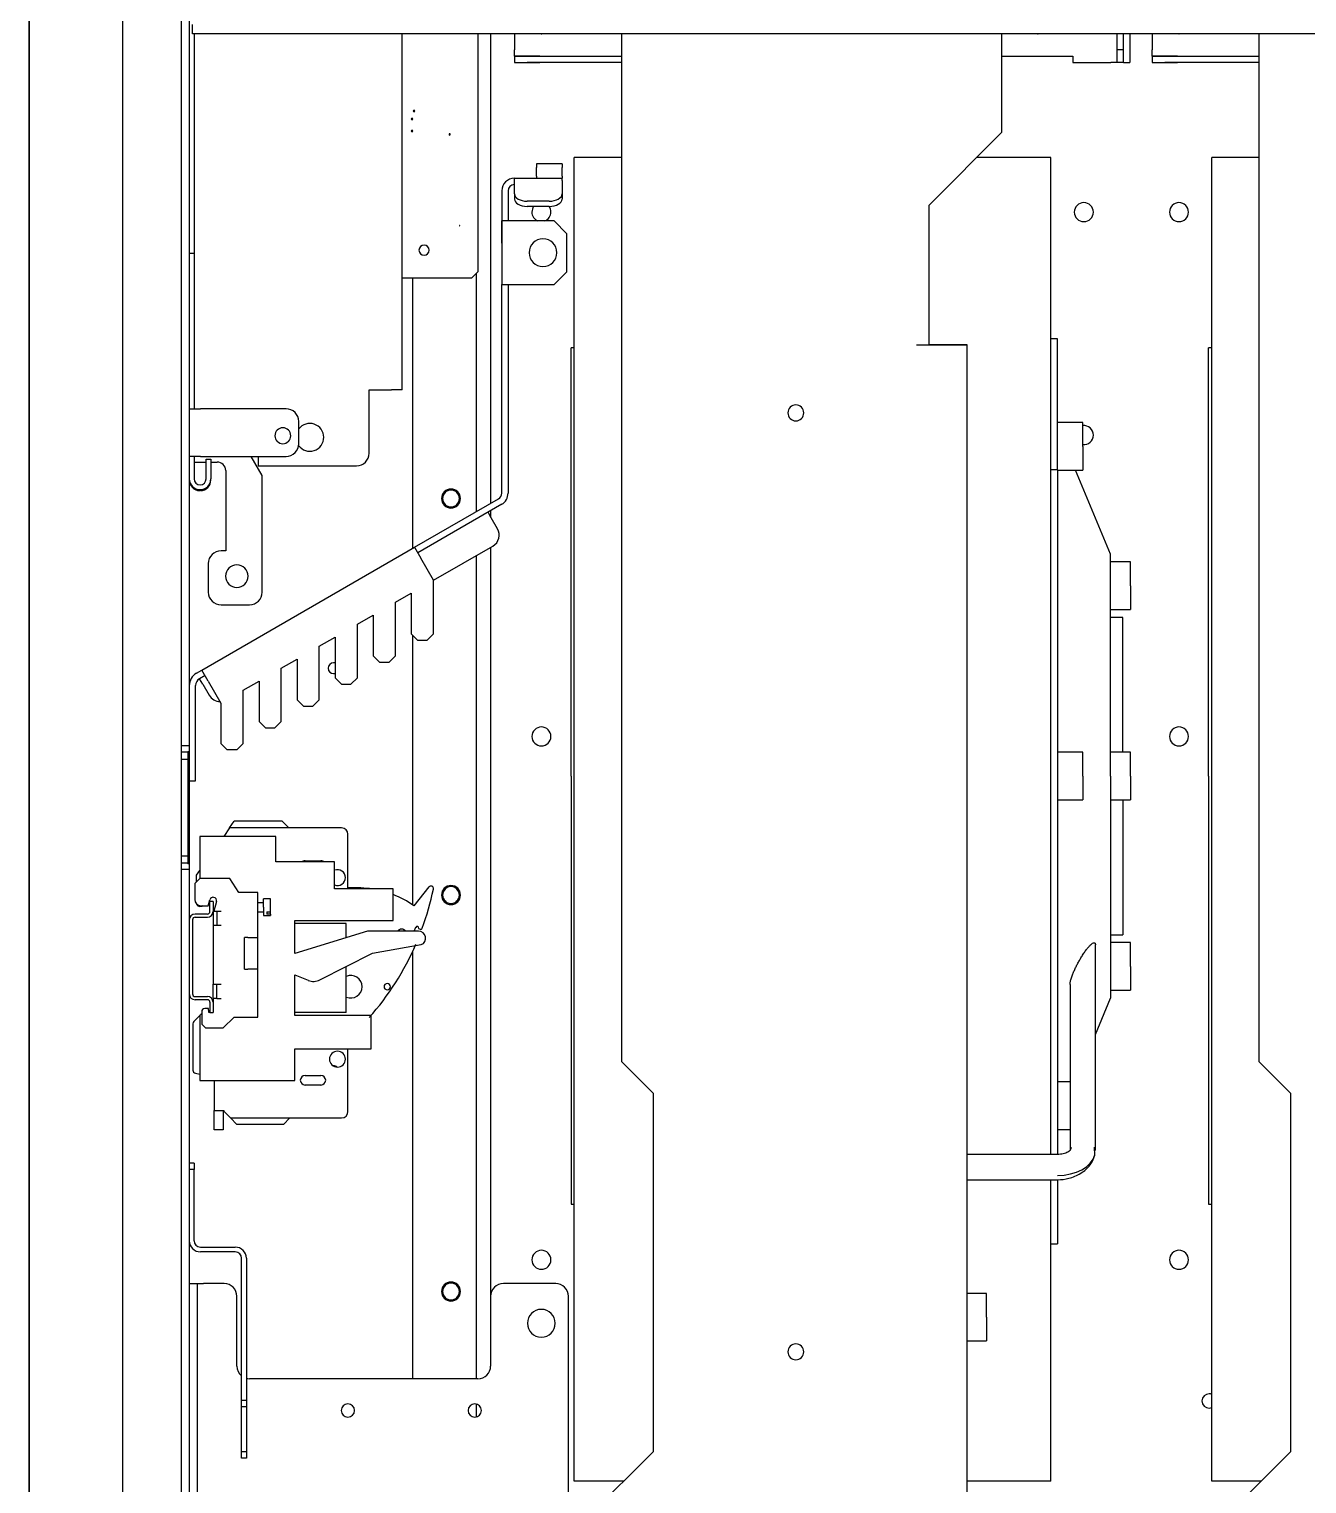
# Model space of a CAD drawing. Header units: inches. Extents: x 0 to 420, y 0 to 297.
# Drawn here: x 203.14 to 235.37, y 114.08 to 150.77 of the extents above; entities that cross this region are included whole.
import ezdxf

# ---------------------------------------------------------------- set-up
doc = ezdxf.new("R2010")
doc.units = ezdxf.units.IN
doc.layers.add('Default', color=7, linetype='Continuous')
doc.layers.add('DV1_Default', color=7, linetype='Continuous')

# ---------------------------------------------------------------- blocks, each defined once
blk = doc.blocks.new('SE')
at = {"layer": 'DV1_Default', "color": 7, "linetype": 'Continuous', "ltscale": 25.4}
for p, q in [((203.145, 238.772), (203.145, 63.492)), ((203.145, 63.492), (203.145, 238.772)), ((203.145, 238.772), (203.145, 63.492)), ((203.145, 63.492), (203.145, 238.772)), ((205.505, 69.572), (205.505, 232.692)), ((206.985, 132.692), (206.985, 208.963)), ((207.185, 208.963), (207.185, 132.692)), ((207.265, 150.652), (207.265, 150.892)), ((263.265, 150.652), (207.265, 150.652)), ((207.305, 150.652), (207.305, 145.116)), ((212.553, 141.676), (212.553, 150.652)), ((214.461, 150.652), (214.461, 144.652)), ((214.785, 150.652), (214.785, 138.81)), ((215.385, 150.652), (215.385, 150.252)), ((218.081, 150.652), (218.081, 124.732)), ((227.681, 148.172), (227.681, 150.652)), ((230.585, 150.252), (230.585, 150.652)), ((230.745, 149.932), (230.745, 150.652)), ((230.905, 150.652), (230.905, 149.932)), ((231.465, 150.652), (231.465, 150.252)), ((234.161, 150.652), (234.161, 124.732)), ((215.385, 150.092), (215.385, 150.252)), ((215.385, 150.092), (215.385, 149.932)), ((215.385, 150.092), (215.385, 150.092)), ((215.705, 150.092), (218.081, 150.092)), ((227.681, 150.092), (229.465, 150.092)), ((229.465, 150.092), (229.465, 149.932)), ((230.745, 150.252), (230.585, 150.252)), ((230.585, 149.932), (230.585, 150.252)), ((231.465, 150.092), (231.465, 150.252)), ((231.465, 150.092), (231.465, 149.932)), ((231.465, 150.092), (231.465, 150.092)), ((231.785, 150.092), (234.161, 150.092)), ((218.081, 149.932), (215.705, 149.932)), ((229.465, 149.932), (230.425, 149.932)), ((230.585, 149.932), (230.425, 149.932)), ((230.745, 149.932), (230.585, 149.932)), ((230.745, 149.932), (230.745, 149.932)), ((230.745, 149.932), (230.905, 149.932)), ((234.161, 149.932), (231.785, 149.932)), ((225.841, 146.332), (227.681, 148.172)), ((218.081, 147.532), (216.893, 147.532)), ((216.893, 136.732), (216.893, 147.532)), ((228.917, 147.532), (227.041, 147.532)), ((228.917, 136.732), (228.917, 147.532)), ((234.161, 147.532), (232.973, 147.532)), ((232.973, 136.732), (232.973, 147.532)), ((216.585, 147.372), (215.945, 147.372)), ((215.945, 147.372), (215.945, 147.278)), ((215.945, 147.059), (215.945, 147.278)), ((216.585, 147.372), (216.585, 147.278)), ((216.585, 147.059), (216.585, 147.278)), ((215.385, 147.012), (216.585, 147.012)), ((215.385, 146.954), (215.385, 147.012)), ((215.385, 146.616), (215.385, 146.954)), ((215.945, 147.059), (215.945, 147.012)), ((216.585, 147.059), (216.585, 147.012)), ((216.585, 146.954), (216.585, 147.012)), ((216.585, 146.954), (216.585, 146.616)), ((215.065, 146.692), (215.065, 145.372)), ((215.225, 146.692), (215.225, 145.932)), ((215.385, 146.616), (215.385, 146.485)), ((216.265, 146.432), (215.705, 146.432)), ((216.585, 146.616), (216.585, 146.485)), ((216.265, 146.301), (215.705, 146.301)), ((225.841, 142.812), (225.841, 146.332)), ((215.385, 145.932), (215.065, 145.932)), ((215.065, 145.372), (215.065, 145.932)), ((216.385, 145.932), (215.385, 145.932)), ((216.705, 145.612), (216.385, 145.932)), ((215.065, 145.372), (215.065, 144.332)), ((216.705, 144.652), (216.705, 145.612)), ((207.305, 145.116), (207.185, 145.116)), ((207.305, 145.116), (207.305, 144.956)), ((207.305, 144.956), (207.305, 141.196)), ((214.461, 144.652), (214.301, 144.492)), ((214.425, 138.602), (214.425, 144.616)), ((216.385, 144.332), (216.705, 144.652)), ((214.301, 144.492), (212.553, 144.492)), ((212.825, 137.679), (212.825, 144.492)), ((215.065, 144.332), (215.385, 144.332)), ((215.065, 139.064), (215.065, 144.332)), ((215.225, 144.332), (215.225, 139.064)), ((215.385, 144.332), (216.385, 144.332)), ((216.813, 131.932), (216.813, 142.732)), ((216.893, 142.732), (216.813, 142.732)), ((226.161, 142.812), (225.841, 142.812)), ((225.841, 142.812), (226.161, 142.812)), ((226.801, 142.812), (226.481, 142.812)), ((226.481, 142.812), (226.481, 142.812)), ((226.801, 112.412), (226.801, 142.812)), ((226.801, 142.812), (226.801, 142.812)), ((229.077, 142.957), (228.917, 142.957)), ((229.077, 139.659), (229.077, 142.957)), ((232.893, 131.932), (232.893, 142.732)), ((232.973, 142.732), (232.893, 142.732)), ((211.721, 140.076), (211.721, 141.676)), ((211.721, 141.676), (212.281, 141.676)), ((212.553, 141.676), (212.281, 141.676)), ((207.185, 141.196), (207.465, 141.196)), ((209.625, 141.196), (207.465, 141.196)), ((209.945, 140.316), (209.945, 140.876)), ((229.717, 140.846), (229.077, 140.846)), ((229.717, 140.246), (229.717, 140.846)), ((229.717, 140.246), (229.717, 139.646)), ((207.465, 139.996), (207.185, 139.996)), ((207.305, 139.996), (207.305, 139.428)), ((207.305, 139.852), (207.465, 139.852)), ((207.465, 139.996), (209.625, 139.996)), ((207.465, 139.852), (207.609, 139.852)), ((207.609, 139.924), (207.729, 139.924)), ((207.609, 139.428), (207.609, 139.924)), ((207.729, 139.924), (207.729, 139.428)), ((207.729, 139.852), (207.889, 139.852)), ((209.025, 139.517), (208.748, 139.996)), ((208.921, 139.996), (208.921, 139.756)), ((208.105, 139.636), (208.105, 137.612)), ((208.921, 139.756), (211.401, 139.756)), ((209.025, 136.572), (209.025, 139.517)), ((229.077, 139.659), (228.917, 139.659)), ((229.077, 139.659), (229.077, 122.387)), ((229.077, 139.646), (229.717, 139.646)), ((230.421, 137.532), (229.533, 139.646)), ((207.465, 139.132), (207.449, 139.132)), ((207.729, 139.396), (207.729, 139.428)), ((212.866, 137.702), (214.985, 138.926)), ((215.065, 138.787), (212.946, 137.564)), ((214.799, 138.449), (214.719, 138.588)), ((214.785, 138.626), (214.785, 138.475)), ((214.959, 138.172), (214.799, 138.449)), ((207.503, 134.606), (212.866, 137.702)), ((208.105, 137.612), (207.985, 137.612)), ((212.866, 137.702), (213.026, 137.425)), ((213.346, 136.871), (214.842, 137.735)), ((214.785, 137.702), (214.785, 118.812)), ((207.665, 137.292), (207.665, 136.572)), ((213.346, 136.871), (213.026, 137.425)), ((214.425, 116.732), (214.425, 137.494)), ((230.421, 131.932), (230.421, 137.532)), ((230.925, 137.332), (230.421, 137.332)), ((230.925, 136.732), (230.925, 137.332)), ((213.346, 135.523), (213.346, 136.871)), ((212.383, 136.315), (212.783, 136.546)), ((212.783, 136.546), (212.783, 135.523)), ((216.893, 135.614), (216.893, 136.732)), ((228.917, 135.614), (228.917, 136.732)), ((230.925, 136.732), (230.925, 136.132)), ((232.973, 135.614), (232.973, 136.732)), ((207.985, 136.252), (208.705, 136.252)), ((212.383, 134.968), (212.383, 136.315)), ((230.421, 136.132), (230.925, 136.132)), ((211.423, 135.761), (211.823, 135.992)), ((211.423, 134.413), (211.423, 135.761)), ((211.823, 135.992), (211.823, 134.968)), ((230.725, 135.932), (230.421, 135.932)), ((230.725, 132.532), (230.725, 135.932)), ((210.463, 135.207), (210.863, 135.438)), ((210.863, 135.438), (210.863, 134.413)), ((212.783, 135.523), (212.943, 135.363)), ((212.825, 128.679), (212.825, 135.482)), ((213.186, 135.363), (213.346, 135.523)), ((216.893, 129.532), (216.893, 135.614)), ((228.917, 129.532), (228.917, 135.614)), ((232.973, 129.532), (232.973, 135.614)), ((210.463, 133.859), (210.463, 135.207)), ((212.943, 135.363), (213.186, 135.363)), ((209.503, 134.653), (209.903, 134.884)), ((209.903, 134.884), (209.903, 133.859)), ((211.823, 134.968), (211.983, 134.808)), ((211.983, 134.808), (212.223, 134.808)), ((212.223, 134.808), (212.383, 134.968)), ((207.365, 134.526), (207.503, 134.606)), ((207.583, 134.468), (207.445, 134.388)), ((207.525, 134.249), (207.445, 134.388)), ((207.663, 134.329), (207.503, 134.606)), ((207.663, 134.329), (207.983, 133.775)), ((208.543, 134.098), (208.943, 134.329)), ((208.943, 134.329), (208.943, 133.305)), ((209.503, 133.305), (209.503, 134.653)), ((210.863, 134.413), (211.023, 134.253)), ((211.263, 134.253), (211.423, 134.413)), ((207.345, 131.815), (207.345, 134.215)), ((207.525, 134.249), (207.685, 133.972)), ((208.543, 132.751), (208.543, 134.098)), ((211.023, 134.253), (211.263, 134.253)), ((207.983, 133.775), (207.983, 132.751)), ((209.903, 133.859), (210.063, 133.699)), ((210.063, 133.699), (210.303, 133.699)), ((210.303, 133.699), (210.463, 133.859)), ((208.943, 133.305), (209.103, 133.145)), ((209.343, 133.145), (209.503, 133.305)), ((209.103, 133.145), (209.343, 133.145)), ((207.185, 132.692), (206.985, 132.692)), ((206.985, 132.532), (206.985, 132.692)), ((206.985, 132.348), (206.985, 132.532)), ((207.145, 132.532), (206.985, 132.532)), ((207.145, 132.548), (207.185, 132.548)), ((207.145, 132.548), (207.145, 132.532)), ((207.145, 132.532), (207.145, 132.348)), ((207.185, 132.692), (207.185, 132.548)), ((207.185, 132.548), (207.185, 129.716)), ((207.983, 132.751), (208.143, 132.591)), ((208.383, 132.591), (208.143, 132.591)), ((208.383, 132.591), (208.543, 132.751)), ((229.717, 132.532), (229.077, 132.532)), ((229.717, 131.932), (229.717, 132.532)), ((230.925, 132.532), (230.421, 132.532)), ((230.925, 131.932), (230.925, 132.532)), ((206.985, 129.916), (206.985, 132.348)), ((207.145, 132.348), (206.985, 132.348)), ((207.145, 132.348), (207.145, 129.916)), ((207.185, 131.815), (207.345, 131.815)), ((216.813, 131.932), (216.813, 121.132)), ((229.717, 131.932), (229.717, 131.332)), ((230.421, 131.932), (230.421, 126.332)), ((230.925, 131.932), (230.925, 131.332)), ((232.893, 131.932), (232.893, 121.132)), ((229.077, 131.332), (229.717, 131.332)), ((230.421, 131.332), (230.925, 131.332)), ((230.725, 131.332), (230.725, 127.932)), ((208.201, 130.624), (208.319, 130.793)), ((209.528, 130.793), (208.319, 130.793)), ((209.697, 130.624), (209.528, 130.793)), ((209.369, 130.412), (207.449, 130.412)), ((207.449, 130.412), (207.449, 129.348)), ((208.201, 130.624), (208.053, 130.412)), ((211.025, 130.624), (208.201, 130.624)), ((209.369, 129.772), (209.369, 130.412)), ((211.185, 129.11), (211.185, 130.464)), ((207.145, 129.916), (206.985, 129.916)), ((206.985, 129.732), (206.985, 129.916)), ((207.145, 129.916), (207.145, 129.732)), ((207.145, 129.732), (206.985, 129.732)), ((206.985, 129.572), (206.985, 129.732)), ((207.185, 129.572), (206.985, 129.572)), ((206.985, 98.292), (206.985, 129.572)), ((207.145, 129.732), (207.145, 129.716)), ((207.185, 129.716), (207.145, 129.716)), ((207.185, 129.716), (207.185, 129.572)), ((207.185, 129.572), (207.185, 98.292)), ((207.37, 129.436), (207.449, 129.549)), ((210.849, 129.772), (209.369, 129.772)), ((210.105, 129.796), (210.505, 129.796)), ((210.849, 129.092), (210.849, 129.772)), ((216.893, 114.148), (216.893, 129.532)), ((228.917, 122.387), (228.917, 129.532)), ((232.973, 114.148), (232.973, 129.532)), ((207.449, 129.348), (207.321, 129.22)), ((207.321, 129.22), (207.321, 128.82)), ((207.37, 129.269), (207.37, 129.436)), ((208.209, 129.348), (207.449, 129.348)), ((208.433, 128.996), (208.209, 129.348)), ((207.664, 128.66), (207.705, 128.813)), ((208.913, 128.996), (208.433, 128.996)), ((208.913, 127.864), (208.913, 128.996)), ((209.057, 128.624), (209.057, 128.836)), ((209.233, 128.836), (209.057, 128.836)), ((209.233, 128.624), (209.233, 128.836)), ((212.329, 129.092), (210.849, 129.092)), ((211.433, 129.11), (211.185, 129.11)), ((212.329, 128.292), (212.329, 129.092)), ((213.228, 129.135), (212.849, 128.662)), ((207.641, 128.452), (207.329, 128.452)), ((207.503, 128.644), (207.449, 128.644)), ((207.481, 128.66), (207.664, 128.66)), ((207.528, 128.66), (207.503, 128.644)), ((207.675, 128.7), (207.689, 128.692)), ((207.689, 128.692), (207.689, 128.751)), ((207.704, 128.772), (207.693, 128.765)), ((207.694, 128.772), (207.705, 128.772)), ((207.705, 128.516), (207.705, 128.772)), ((207.785, 128.772), (207.705, 128.772)), ((207.785, 128.772), (207.785, 128.516)), ((207.785, 128.524), (207.881, 128.524)), ((207.785, 128.516), (207.785, 128.164)), ((207.868, 128.769), (207.802, 128.524)), ((207.881, 128.524), (207.881, 128.164)), ((207.881, 128.524), (207.985, 128.524)), ((209.057, 128.736), (208.913, 128.736)), ((208.913, 128.512), (209.057, 128.512)), ((209.057, 128.624), (209.057, 128.412)), ((209.137, 128.508), (209.233, 128.508)), ((209.137, 128.508), (209.137, 128.451)), ((209.233, 128.451), (209.137, 128.451)), ((209.233, 128.508), (209.233, 128.624)), ((209.233, 128.451), (209.233, 128.508)), ((209.233, 128.451), (209.233, 128.412)), ((207.265, 128.308), (207.265, 126.436)), ((207.329, 128.372), (207.641, 128.372)), ((207.881, 128.164), (207.785, 128.164)), ((207.785, 128.164), (207.785, 126.684)), ((207.985, 128.164), (207.881, 128.164)), ((209.057, 128.412), (209.233, 128.412)), ((209.849, 128.292), (212.329, 128.292)), ((209.849, 127.458), (209.849, 128.292)), ((211.145, 128.212), (209.849, 128.212)), ((211.145, 127.857), (211.145, 128.212)), ((212.858, 128.021), (212.895, 128.118)), ((212.97, 128.089), (212.969, 128.087)), ((212.969, 128.087), (213.009, 128.071)), ((208.576, 127.064), (208.576, 127.864)), ((208.664, 127.864), (208.576, 127.864)), ((208.664, 127.864), (208.817, 127.864)), ((208.817, 127.864), (208.913, 127.864)), ((208.913, 127.064), (208.913, 127.864)), ((211.677, 128.021), (209.849, 127.458)), ((212.968, 128.021), (211.677, 128.021)), ((230.421, 127.932), (230.725, 127.932)), ((230.925, 127.732), (230.421, 127.732)), ((230.925, 127.132), (230.925, 127.732)), ((210.479, 126.791), (211.807, 127.464)), ((211.807, 127.464), (213.035, 127.681)), ((212.825, 116.732), (212.825, 127.524)), ((230.037, 122.485), (230.037, 127.673)), ((208.576, 127.064), (208.664, 127.064)), ((208.817, 127.064), (208.664, 127.064)), ((208.913, 127.064), (208.817, 127.064)), ((208.913, 125.852), (208.913, 127.064)), ((211.145, 125.972), (211.145, 127.129)), ((230.925, 127.132), (230.925, 126.532)), ((207.785, 126.684), (207.881, 126.684)), ((207.785, 126.324), (207.785, 126.684)), ((207.881, 126.684), (207.985, 126.684)), ((207.881, 126.324), (207.881, 126.684)), ((209.849, 125.892), (209.849, 126.922)), ((209.849, 126.922), (210.186, 126.781)), ((229.397, 126.676), (229.397, 122.485)), ((207.329, 126.372), (207.641, 126.372)), ((207.641, 126.292), (207.329, 126.292)), ((207.705, 126.228), (207.705, 125.972)), ((207.785, 126.324), (207.785, 126.228)), ((207.881, 126.324), (207.785, 126.324)), ((207.785, 126.228), (207.785, 125.972)), ((207.881, 126.324), (207.985, 126.324)), ((230.037, 125.418), (230.421, 126.332)), ((230.421, 126.532), (230.925, 126.532)), ((207.449, 125.89), (207.3, 125.743)), ((207.497, 125.929), (207.449, 125.901)), ((207.449, 125.901), (207.449, 124.252)), ((207.497, 125.938), (207.476, 125.917)), ((207.497, 125.988), (207.497, 125.676)), ((207.673, 126.068), (207.577, 126.068)), ((207.681, 125.972), (207.673, 126.068)), ((207.689, 126.012), (207.677, 126.012)), ((207.705, 125.972), (207.681, 125.972)), ((207.689, 125.972), (207.689, 126.012)), ((207.705, 125.972), (207.785, 125.972)), ((211.145, 125.972), (209.849, 125.972)), ((211.769, 125.892), (209.849, 125.892)), ((211.769, 125.052), (211.769, 125.892)), ((207.277, 125.686), (207.277, 124.516)), ((207.497, 125.676), (207.593, 125.58)), ((207.593, 125.58), (208.041, 125.58)), ((208.041, 125.58), (208.313, 125.852)), ((208.313, 125.852), (208.913, 125.852)), ((209.849, 125.052), (211.769, 125.052)), ((209.849, 124.252), (209.849, 125.052)), ((211.185, 123.472), (211.185, 125.052)), ((207.341, 124.438), (207.449, 124.416)), ((218.081, 124.732), (218.881, 123.932)), ((234.161, 124.732), (234.961, 123.932)), ((207.449, 124.252), (209.849, 124.252)), ((207.816, 124.252), (207.816, 123.497)), ((210.105, 124.38), (210.505, 124.38)), ((210.505, 124.14), (210.105, 124.14)), ((229.397, 124.218), (229.077, 124.218)), ((218.881, 123.932), (218.881, 114.892)), ((234.961, 123.932), (234.961, 114.892)), ((207.816, 123.497), (208.056, 123.497)), ((207.816, 123.414), (207.816, 123.497)), ((207.816, 123.014), (207.816, 123.414)), ((208.056, 123.481), (208.041, 123.497)), ((208.041, 123.497), (208.041, 123.414)), ((208.041, 123.414), (208.041, 123.014)), ((208.056, 123.497), (208.056, 123.481)), ((208.056, 123.481), (208.224, 123.312)), ((208.224, 123.312), (211.025, 123.312)), ((208.387, 123.147), (208.224, 123.312)), ((209.722, 123.312), (209.557, 123.147)), ((208.041, 123.014), (207.816, 123.014)), ((209.557, 123.147), (208.387, 123.147)), ((229.077, 123.018), (229.397, 123.018)), ((230.021, 122.371), (230.014, 122.574)), ((229.077, 122.387), (226.801, 122.387)), ((207.305, 122.172), (207.185, 122.172)), ((207.305, 122.012), (207.185, 122.012)), ((207.305, 122.172), (207.305, 122.012)), ((207.305, 120.212), (207.305, 122.012)), ((226.801, 121.747), (229.077, 121.747)), ((228.917, 114.148), (228.917, 121.747)), ((229.077, 121.747), (229.077, 120.132)), ((216.813, 121.132), (216.893, 121.132)), ((232.893, 121.132), (232.973, 121.132)), ((207.465, 120.052), (208.345, 120.052)), ((228.917, 120.132), (229.077, 120.132)), ((208.345, 119.932), (207.465, 119.932)), ((208.505, 116.18), (208.505, 119.772)), ((208.625, 119.772), (208.625, 116.18)), ((207.185, 119.132), (207.385, 119.132)), ((207.385, 119.132), (207.385, 118.812)), ((207.385, 119.132), (207.545, 119.132)), ((208.065, 119.132), (207.545, 119.132)), ((216.425, 119.132), (215.105, 119.132)), ((227.293, 118.886), (226.801, 118.886)), ((227.293, 118.286), (227.293, 118.886)), ((207.385, 118.812), (207.385, 110.652)), ((208.385, 117.052), (208.385, 118.812)), ((214.785, 118.812), (214.785, 117.052)), ((216.745, 110.652), (216.745, 118.812)), ((227.293, 118.286), (227.293, 117.686)), ((226.801, 117.686), (227.293, 117.686)), ((214.465, 116.732), (208.705, 116.732)), ((208.625, 116.18), (208.505, 116.18)), ((208.505, 116.02), (208.505, 116.18)), ((208.625, 116.02), (208.505, 116.02)), ((208.505, 114.892), (208.505, 116.02)), ((208.625, 116.18), (208.625, 116.02)), ((208.625, 116.02), (208.625, 114.892)), ((214.425, 115.769), (214.425, 116.095)), ((208.625, 114.892), (208.505, 114.892)), ((208.505, 114.732), (208.505, 114.892)), ((208.625, 114.892), (208.625, 114.732)), ((218.881, 114.892), (217.281, 113.292)), ((217.281, 113.292), (218.881, 114.892)), ((234.961, 114.892), (233.361, 113.292)), ((233.361, 113.292), (234.961, 114.892)), ((208.625, 114.732), (208.505, 114.732)), ((218.137, 114.148), (216.893, 114.148)), ((228.917, 114.148), (226.801, 114.148)), ((234.217, 114.148), (232.973, 114.148))]:
    blk.add_line(p, q, dxfattribs=at)
for centre, radius, start, end in [((216.065, 150.972), 0.32, 268.7821, 271.2179), ((216.065, 150.972), 0.32, 268.774, 271.226), ((228.585, 150.972), 0.32, 268.7821, 271.2179), ((228.585, 150.972), 0.32, 268.774, 271.226), ((232.145, 150.972), 0.32, 268.7821, 271.2179), ((232.145, 150.972), 0.32, 268.774, 271.226), ((212.853, 148.708), 0.02, 0, 180), ((212.853, 148.708), 0.02, 180, 360), ((212.802, 148.505), 0.02, 0, 180), ((212.802, 148.505), 0.02, 180, 360), ((212.802, 148.2), 0.02, 0, 180), ((212.802, 148.2), 0.02, 180, 360), ((213.751, 148.116), 0.016, 0, 180), ((213.751, 148.116), 0.016, 180, 360), ((215.385, 146.692), 0.32, 90, 180), ((215.385, 146.692), 0.16, 90, 180), ((216.065, 146.156), 0.24, 142.7212, 180), ((216.065, 146.156), 0.24, 180, 248.9605), ((216.065, 146.156), 0.24, 291.0395, 360), ((216.065, 146.156), 0.24, 0, 37.2788), ((229.745, 146.156), 0.24, 0, 180), ((229.745, 146.156), 0.24, 180, 360), ((232.145, 146.156), 0.24, 0, 180), ((232.145, 146.156), 0.24, 180, 360), ((214.004, 145.813), 0.0044, 0, 180), ((214.004, 145.813), 0.0044, 180, 360), ((213.105, 145.196), 0.128, 0, 180), ((216.105, 145.132), 0.35, 0, 180), ((213.105, 145.196), 0.128, 180, 360), ((216.105, 145.132), 0.35, 180, 360), ((222.481, 141.092), 0.2, 0, 180), ((209.625, 140.876), 0.32, 0, 90), ((222.481, 141.092), 0.2, 180, 360), ((222.481, 141.092), 0.2, 180, 360), ((209.545, 140.516), 0.2, 0, 180), ((210.225, 140.476), 0.35, 0, 143.1301), ((229.745, 140.532), 0.24, 0, 96.6998), ((229.745, 140.532), 0.24, 263.3002, 360), ((209.545, 140.516), 0.2, 180, 360), ((209.625, 140.316), 0.32, 270, 360), ((210.225, 140.476), 0.35, 215.9703, 360), ((207.889, 139.636), 0.216, 0, 90), ((211.401, 140.076), 0.32, 270, 360), ((207.457, 139.428), 0.272, 180, 360), ((207.449, 139.396), 0.264, 180, 270), ((207.457, 139.428), 0.152, 180, 360), ((207.465, 139.396), 0.264, 270, 360), ((213.785, 138.932), 0.24, 0, 180), ((213.785, 138.932), 0.212, 0, 180), ((214.905, 139.064), 0.16, 300, 360), ((214.905, 139.064), 0.32, 300, 360), ((213.785, 138.932), 0.24, 180, 360), ((213.785, 138.932), 0.212, 180, 360), ((214.682, 138.012), 0.32, 300, 30), ((207.985, 137.292), 0.32, 90, 180), ((208.385, 136.972), 0.284, 0, 180), ((208.385, 136.972), 0.284, 180, 360), ((207.985, 136.572), 0.32, 180, 270), ((208.705, 136.572), 0.32, 270, 360), ((210.825, 134.652), 0.136, 90, 270), ((210.825, 134.652), 0.136, 73.5272, 90), ((207.545, 134.215), 0.36, 120, 180), ((207.545, 134.215), 0.2, 120, 180), ((210.825, 134.652), 0.136, 270, 286.4728), ((207.962, 134.132), 0.32, 210, 270), ((216.065, 132.932), 0.24, 0, 180), ((216.065, 132.932), 0.24, 180, 360), ((232.145, 132.932), 0.24, 0, 180), ((232.145, 132.932), 0.24, 180, 360), ((211.025, 130.464), 0.16, 0, 90), ((210.105, 129.676), 0.12, 90, 126.4862), ((210.505, 129.676), 0.12, 53.5138, 90), ((210.921, 129.372), 0.2, 0, 111.1002), ((210.921, 129.372), 0.2, 248.8998, 360), ((213.278, 129.094), 0.0648, 348.1969, 141.2652), ((213.785, 128.932), 0.24, 0, 180), ((207.481, 128.82), 0.16, 180, 270), ((207.786, 128.791), 0.084, 345, 165), ((211.433, 126.649), 2.462, 82.9902, 90), ((211.433, 126.649), 2.462, 54.8855, 68.656), ((206.333, 130.546), 7.16, 339.9852, 348.1969), ((213.785, 128.932), 0.24, 180, 360), ((213.785, 128.932), 0.212, 0, 180), ((213.785, 128.932), 0.212, 180, 360), ((207.329, 128.308), 0.144, 90, 180), ((207.449, 128.723), 0.0792, 195.2936, 270), ((207.641, 128.516), 0.064, 270, 360), ((207.641, 128.516), 0.144, 270, 360), ((207.329, 128.308), 0.064, 90, 180), ((212.542, 127.947), 0.124, 36.4092, 143.5908), ((212.933, 128.103), 0.04, 339.1185, 158.97), ((213.023, 128.109), 0.04, 248.97, 339.9852), ((206.557, 130.427), 6.907, 318.3781, 336.7169), ((212.968, 127.844), 0.177, 292.4294, 90), ((210.321, 127.103), 0.35, 247.3, 296.856), ((211.257, 126.62), 0.284, 0, 113.2265), ((211.257, 126.62), 0.284, 246.7735, 360), ((212.177, 126.62), 0.08, 0, 180), ((212.177, 126.62), 0.08, 180, 360), ((207.329, 126.436), 0.144, 180, 270), ((207.329, 126.436), 0.064, 180, 270), ((207.641, 126.228), 0.144, 0, 90), ((207.641, 126.228), 0.064, 0, 90), ((207.577, 125.988), 0.08, 90, 180), ((207.357, 125.686), 0.08, 134.74, 180), ((210.921, 124.792), 0.2, 0, 180), ((210.921, 124.792), 0.2, 180, 360), ((207.356, 124.516), 0.0792, 180, 258.83), ((210.825, 124.492), 0.136, 90, 97.4057), ((210.825, 124.492), 0.136, 47.0518, 90), ((210.105, 124.26), 0.12, 90, 270), ((210.505, 124.26), 0.12, 270, 90), ((211.025, 123.472), 0.16, 270, 360), ((207.465, 120.212), 0.28, 180, 270), ((207.465, 120.212), 0.16, 180, 270), ((208.345, 119.772), 0.28, 0, 90), ((208.345, 119.772), 0.16, 0, 90), ((216.065, 119.732), 0.24, 0, 180), ((216.065, 119.732), 0.24, 180, 360), ((232.145, 119.732), 0.24, 0, 180), ((232.145, 119.732), 0.24, 180, 360), ((208.065, 118.812), 0.32, 0, 90), ((213.785, 118.932), 0.24, 0, 180), ((213.785, 118.932), 0.24, 180, 360), ((213.785, 118.932), 0.212, 0, 180), ((213.785, 118.932), 0.212, 180, 360), ((215.105, 118.812), 0.32, 90, 180), ((216.425, 118.812), 0.32, 0, 90), ((216.065, 118.132), 0.35, 0, 180), ((216.065, 118.132), 0.35, 180, 360), ((222.481, 117.412), 0.2, 0, 180), ((208.705, 117.052), 0.32, 180, 231.3178), ((214.465, 117.052), 0.32, 270, 360), ((222.481, 117.412), 0.2, 180, 360), ((222.481, 117.412), 0.2, 180, 360), ((208.705, 117.052), 0.32, 255.5225, 270), ((232.905, 116.172), 0.18, 90, 270), ((232.905, 116.172), 0.18, 67.8039, 90), ((211.185, 115.932), 0.168, 0, 180), ((214.385, 115.932), 0.168, 0, 180), ((232.905, 116.172), 0.18, 270, 292.1961), ((211.185, 115.932), 0.168, 180, 360), ((214.385, 115.932), 0.168, 180, 360)]:
    blk.add_arc(centre, radius, start, end, dxfattribs=at)
for centre, major_axis in [((215.705, 150.092), (-0.32, 0)), ((231.785, 150.092), (-0.32, 0)), ((226.161, 142.812), (0.32, 0))]:
    blk.add_ellipse(centre, major_axis=major_axis, ratio=0.000006, dxfattribs=at)
for centre, major_axis, ratio, start_param, end_param in [((215.705, 149.932), (0.32, 0), 0.000006, 3.141593, 6.283185), ((231.785, 149.932), (0.32, 0), 0.000006, 3.141593, 6.283185), ((215.705, 146.616), (0.32, 0), 0.573576, 3.141593, 4.712389), ((215.705, 146.485), (0.32, 0), 0.573576, 3.141593, 4.712389), ((216.265, 146.616), (0.32, 0), 0.573576, 4.712389, 6.283185), ((216.265, 146.485), (0.32, 0), 0.573576, 4.712389, 6.283185), ((226.161, 142.812), (-0.64, 0), 0.000006, 0, 3.141593), ((229.717, 122.485), (-0.32, 0), 0.756644, 5.897975, 5.961638), ((229.717, 122.485), (-0.32, 0), 0.756644, 3.141593, 3.51693), ((229.077, 122.485), (0.96, 0), 0.653827, 4.712389, 6.10928), ((229.717, 122.485), (-0.32, 0), 0.756644, 6.192979, 6.283185)]:
    blk.add_ellipse(centre, major_axis=major_axis, ratio=ratio, start_param=start_param, end_param=end_param, dxfattribs=at)
for points, knots in [([(229.397, 126.676), (229.397, 126.683), (229.397, 126.698), (229.401, 126.723), (229.407, 126.756), (229.418, 126.797), (229.438, 126.862), (229.468, 126.943), (229.507, 127.035), (229.55, 127.125), (229.596, 127.215), (229.646, 127.306), (229.7, 127.397), (229.759, 127.486), (229.818, 127.567), (229.874, 127.635), (229.924, 127.686), (229.966, 127.719), (230.001, 127.733), (230.024, 127.726), (230.034, 127.705), (230.036, 127.688), (230.037, 127.678), (230.037, 127.673)], [0, 0, 0, 0, 0.013967, 0.028447, 0.043978, 0.068189, 0.095936, 0.152672, 0.210212, 0.270303, 0.334496, 0.403723, 0.478765, 0.559604, 0.642287, 0.721099, 0.791609, 0.852872, 0.906266, 0.955012, 0.977617, 0.988938, 1, 1, 1, 1]), ([(229.419, 122.574), (229.42, 122.552), (229.419, 122.512), (229.35, 122.444), (229.228, 122.396), (229.133, 122.39), (229.077, 122.387)], [0, 0, 0, 0, 0.222714, 0.473934, 0.73905, 1, 1, 1, 1]), ([(229.077, 121.747), (229.183, 121.755), (229.377, 121.773), (229.683, 121.906), (229.923, 122.116), (229.988, 122.278), (230.021, 122.371)], [0, 0, 0, 0, 0.225577, 0.478975, 0.743673, 1, 1, 1, 1])]:
    blk.add_open_spline(points, degree=3, knots=knots, dxfattribs=at)

msp = doc.modelspace()

# ---------------------------------------------------------------- block references
at = {"layer": 'Default'}
msp.add_blockref('SE', (0, 0), dxfattribs=at)

doc.saveas('drawing.dxf')
